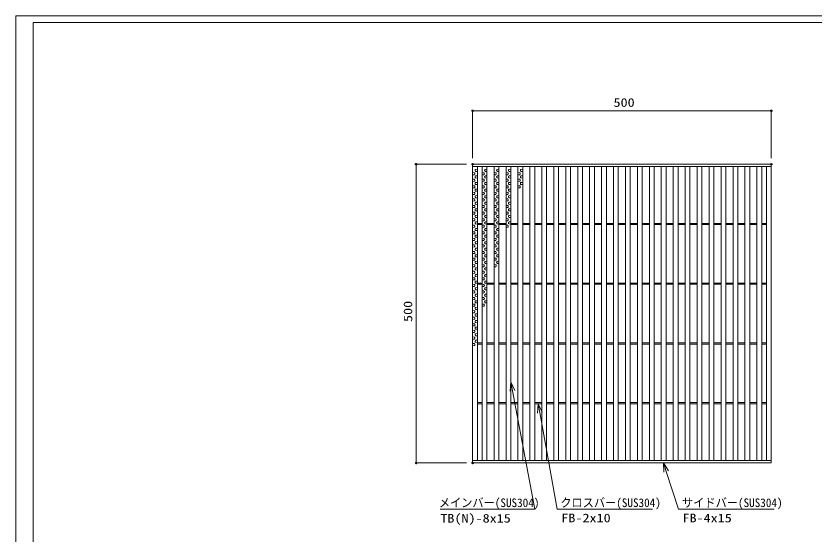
# Model space of a CAD drawing. Units: millimetres on the paper. Extents: x -216 to 216, y -153 to 153.
# Drawn here: x -215.3 to 51.9, y -20.8 to 152.6 of the extents above; entities that cross this region are included whole.
import ezdxf
from ezdxf.enums import TextEntityAlignment as Align

# ---------------------------------------------------------------- set-up
doc = ezdxf.new("R2010")
doc.units = ezdxf.units.MM
doc.header["$PDMODE"] = 32
doc.header["$PDSIZE"] = 0.5
for name, color, linetype, lineweight in [('0-0_A1FRAME', 1, 'Continuous', 9), ('0-2_蓋', 3, 'Continuous', 9), ('0-4_寸法', 4, 'Continuous', 9), ('0-5_0', 7, 'Continuous', 9)]:
    doc.layers.add(name, color=color, linetype=linetype, lineweight=lineweight)
doc.layers.add('0-6_Defpoints', color=7, linetype='Continuous')
doc.styles.add('ＭＳ ゴシック', font='')
doc.styles.get('ＭＳ ゴシック').set_extended_font_data('MS Gothic')

# ---------------------------------------------------------------- blocks, each defined once
blk = doc.blocks.new('_Dot')
at = {"layer": '0-5_0'}
for p, q in [((-0.5, 0), (-1, 0)), ((0.489, 0.1), (-0.489, 0.1)), ((0.399, 0.3), (-0.399, 0.3)), ((0.458, -0.199), (-0.458, -0.199)), ((0.3, -0.399), (-0.3, -0.399))]:
    blk.add_line(p, q, dxfattribs=at)
for points in [[(0.5, 0), (0.496, 0.063), (0.484, 0.124), (0.465, 0.184), (0.438, 0.241), (0.405, 0.294), (0.364, 0.342), (0.319, 0.385), (0.268, 0.422), (0.213, 0.452), (0.155, 0.476), (0.094, 0.491), (0.031, 0.499), (-0.031, 0.499), (-0.094, 0.491), (-0.155, 0.476), (-0.213, 0.452), (-0.268, 0.422), (-0.319, 0.385), (-0.364, 0.342), (-0.405, 0.294), (-0.438, 0.241), (-0.465, 0.184), (-0.484, 0.124), (-0.496, 0.063), (-0.5, 0), (0, 0)], [(-0.5, 0), (-0.496, -0.063), (-0.484, -0.124), (-0.465, -0.184), (-0.438, -0.241), (-0.405, -0.294), (-0.364, -0.342), (-0.319, -0.385), (-0.268, -0.422), (-0.213, -0.452), (-0.155, -0.476), (-0.094, -0.491), (-0.031, -0.499), (0.031, -0.499), (0.094, -0.491), (0.155, -0.476), (0.213, -0.452), (0.268, -0.422), (0.319, -0.385), (0.364, -0.342), (0.405, -0.294), (0.438, -0.241), (0.465, -0.184), (0.484, -0.124), (0.496, -0.063), (0.5, 0), (0, 0)]]:
    blk.add_lwpolyline(points, close=True, dxfattribs=at)
blk = doc.blocks.new('U33')
at = {"layer": '0-2_蓋'}
for p, q in [((0.2, 3.086), (0.8, 3.12)), ((-0.2, 1.986), (-0.8, 2.02)), ((-0.2, 1.314), (-0.8, 1.28)), ((0.2, 2.414), (0.8, 2.38)), ((0.2, 0.886), (0.8, 0.92)), ((0.2, 0.214), (0.8, 0.18)), ((-0.2, -0.214), (-0.8, -0.18)), ((-0.2, -0.886), (-0.8, -0.92)), ((-0.2, -2.414), (-0.8, -2.38)), ((0.2, -1.314), (0.8, -1.28)), ((0.2, -1.986), (0.8, -2.02)), ((-0.2, -3.086), (-0.8, -3.12))]:
    blk.add_line(p, q, dxfattribs=at)
for centre, start, end in [((0.484, 2.75), 130.27175, 229.72825), ((-0.484, 1.65), 310.27175, 49.72825), ((0.484, 0.55), 130.27175, 229.72825), ((-0.484, -0.55), 310.27175, 49.72825), ((-0.484, -2.75), 310.27175, 49.72825), ((0.484, -1.65), 130.27175, 229.72825)]:
    blk.add_arc(centre, 0.44, start, end, dxfattribs=at)
blk = doc.blocks.new('U30')
at = {"layer": '0-2_蓋'}
for p in [(0, 0), (0, -6.6), (0, -13.2), (0, -19.8), (0, -26.4), (0, -33), (0, -39.6)]:
    blk.add_blockref('U33', p, dxfattribs=at)
blk = doc.blocks.new('U34')
at = {"layer": '0-2_蓋'}
for p, q in [((0.2, 3.086), (0.8, 3.12)), ((-0.2, 1.986), (-0.8, 2.02)), ((-0.2, 1.314), (-0.8, 1.28)), ((0.2, 2.414), (0.8, 2.38)), ((0.2, 0.886), (0.8, 0.92)), ((0.2, 0.214), (0.8, 0.18)), ((-0.2, -0.214), (-0.8, -0.18)), ((-0.2, -0.886), (-0.8, -0.92)), ((-0.2, -2.414), (-0.8, -2.38)), ((0.2, -1.314), (0.8, -1.28)), ((0.2, -1.986), (0.8, -2.02)), ((-0.2, -3.086), (-0.8, -3.12))]:
    blk.add_line(p, q, dxfattribs=at)
for centre, start, end in [((0.484, 2.75), 130.27175, 229.72825), ((-0.484, 1.65), 310.27175, 49.72825), ((0.484, 0.55), 130.27175, 229.72825), ((-0.484, -0.55), 310.27175, 49.72825), ((-0.484, -2.75), 310.27175, 49.72825), ((0.484, -1.65), 130.27175, 229.72825)]:
    blk.add_arc(centre, 0.44, start, end, dxfattribs=at)
blk = doc.blocks.new('U35')
at = {"layer": '0-2_蓋'}
for p in [(0, 0), (0, -6.6), (0, -13.2), (0, -19.8), (0, -26.4)]:
    blk.add_blockref('U34', p, dxfattribs=at)
blk = doc.blocks.new('U37')
at = {"layer": '0-2_蓋'}
for p, q in [((0.2, 3.086), (0.8, 3.12)), ((-0.2, 1.986), (-0.8, 2.02)), ((-0.2, 1.314), (-0.8, 1.28)), ((0.2, 2.414), (0.8, 2.38)), ((0.2, 0.886), (0.8, 0.92)), ((0.2, 0.214), (0.8, 0.18)), ((-0.2, -0.214), (-0.8, -0.18)), ((-0.2, -0.886), (-0.8, -0.92)), ((-0.2, -2.414), (-0.8, -2.38)), ((0.2, -1.314), (0.8, -1.28)), ((0.2, -1.986), (0.8, -2.02)), ((-0.2, -3.086), (-0.8, -3.12))]:
    blk.add_line(p, q, dxfattribs=at)
for centre, start, end in [((0.484, 2.75), 130.27175, 229.72825), ((-0.484, 1.65), 310.27175, 49.72825), ((0.484, 0.55), 130.27175, 229.72825), ((-0.484, -0.55), 310.27175, 49.72825), ((-0.484, -2.75), 310.27175, 49.72825), ((0.484, -1.65), 130.27175, 229.72825)]:
    blk.add_arc(centre, 0.44, start, end, dxfattribs=at)
blk = doc.blocks.new('U36')
at = {"layer": '0-2_蓋'}
for p in [(0, 0), (0, -6.6), (0, -13.2)]:
    blk.add_blockref('U37', p, dxfattribs=at)
blk = doc.blocks.new('U39')
at = {"layer": '0-2_蓋'}
for p, q in [((0.2, 3.086), (0.8, 3.12)), ((-0.2, 1.986), (-0.8, 2.02)), ((-0.2, 1.314), (-0.8, 1.28)), ((0.2, 2.414), (0.8, 2.38)), ((0.2, 0.886), (0.8, 0.92)), ((0.2, 0.214), (0.8, 0.18)), ((-0.2, -0.214), (-0.8, -0.18)), ((-0.2, -0.886), (-0.8, -0.92)), ((-0.2, -2.414), (-0.8, -2.38)), ((0.2, -1.314), (0.8, -1.28)), ((0.2, -1.986), (0.8, -2.02)), ((-0.2, -3.086), (-0.8, -3.12))]:
    blk.add_line(p, q, dxfattribs=at)
for centre, start, end in [((0.484, 2.75), 130.27175, 229.72825), ((-0.484, 1.65), 310.27175, 49.72825), ((0.484, 0.55), 130.27175, 229.72825), ((-0.484, -0.55), 310.27175, 49.72825), ((-0.484, -2.75), 310.27175, 49.72825), ((0.484, -1.65), 130.27175, 229.72825)]:
    blk.add_arc(centre, 0.44, start, end, dxfattribs=at)
blk = doc.blocks.new('U38')
at = {"layer": '0-2_蓋'}
blk.add_blockref('U39', (0, 0), dxfattribs=at)
blk = doc.blocks.new('U32')
at = {"layer": '0-2_蓋'}
for p, q in [((0.2, 3.086), (0.8, 3.12)), ((-0.2, 1.986), (-0.8, 2.02)), ((-0.2, 1.314), (-0.8, 1.28)), ((0.2, 2.414), (0.8, 2.38)), ((0.2, 0.886), (0.8, 0.92)), ((0.2, 0.214), (0.8, 0.18)), ((-0.2, -0.214), (-0.8, -0.18)), ((-0.2, -0.886), (-0.8, -0.92)), ((-0.2, -2.414), (-0.8, -2.38)), ((0.2, -1.314), (0.8, -1.28)), ((0.2, -1.986), (0.8, -2.02)), ((-0.2, -3.086), (-0.8, -3.12))]:
    blk.add_line(p, q, dxfattribs=at)
for centre, start, end in [((0.484, 2.75), 130.27175, 229.72825), ((-0.484, 1.65), 310.27175, 49.72825), ((0.484, 0.55), 130.27175, 229.72825), ((-0.484, -0.55), 310.27175, 49.72825), ((-0.484, -2.75), 310.27175, 49.72825), ((0.484, -1.65), 130.27175, 229.72825)]:
    blk.add_arc(centre, 0.44, start, end, dxfattribs=at)
blk = doc.blocks.new('U31')
at = {"layer": '0-2_蓋'}
for p in [(0, 0), (0, -6.6), (0, -13.2), (0, -19.8), (0, -26.4), (0, -33), (0, -39.6), (0, -46.2), (0, -52.8)]:
    blk.add_blockref('U32', p, dxfattribs=at)
blk = doc.blocks.new('MLeader3')
at = {"layer": '0-4_寸法'}
for p, q in [((-49.653, 30.128), (-49.092, 27.181)), ((-41.912, -12.447), (-73.291, -12.447))]:
    blk.add_line(p, q, dxfattribs=at)
for points in [[(-49.882, 27.031), (-49.653, 30.128), (-48.302, 27.331)], [(-49.092, 27.181), (-41.552, -12.447), (-41.912, -12.447)]]:
    blk.add_lwpolyline(points, dxfattribs=at)
at = {"layer": '0-4_寸法', "style": 'ＭＳ ゴシック'}
for s, width, p in [('メインバー(SUS304)', 0.95, (-73.733, -12.602)), ('TB(N)-8x15', 1.2, (-73.232, -17.802))]:
    blk.add_text(s, height=2.889, dxfattribs=dict(at, width=width)).set_placement(p, align=Align.BOTTOM_LEFT)
blk = doc.blocks.new('MLeader4')
at = {"layer": '0-4_寸法'}
for p, q in [((-40.453, 22.817), (-39.92, 19.865)), ((-33.725, -12.447), (-2.179, -12.447))]:
    blk.add_line(p, q, dxfattribs=at)
for points in [[(-40.711, 19.722), (-40.453, 22.817), (-39.129, 20.008)], [(-39.92, 19.865), (-34.085, -12.447), (-33.725, -12.447)]]:
    blk.add_lwpolyline(points, dxfattribs=at)
at = {"layer": '0-4_寸法', "style": 'ＭＳ ゴシック'}
for s, width, p in [('クロスバー(SUS304)', 0.95, (-33.059, -12.602)), ('FB-2x10', 1.2, (-32.725, -17.693))]:
    blk.add_text(s, height=2.889, dxfattribs=dict(at, width=width)).set_placement(p, align=Align.BOTTOM_LEFT)
blk = doc.blocks.new('MLeader5')
at = {"layer": '0-4_寸法'}
for p, q in [((1.449, 3.017), (2.376, 0.164)), ((6.835, -12.447), (38.574, -12.447))]:
    blk.add_line(p, q, dxfattribs=at)
for points in [[(1.612, -0.085), (1.449, 3.017), (3.141, 0.412)], [(2.376, 0.164), (6.475, -12.447), (6.835, -12.447)]]:
    blk.add_lwpolyline(points, dxfattribs=at)
at = {"layer": '0-4_寸法', "style": 'ＭＳ ゴシック'}
for s, width, p in [('サイドバー(SUS304)', 0.95, (7.694, -12.602)), ('FB-4x15', 1.2, (7.835, -17.713))]:
    blk.add_text(s, height=2.889, dxfattribs=dict(at, width=width)).set_placement(p, align=Align.BOTTOM_LEFT)

msp = doc.modelspace()

# ---------------------------------------------------------------- linework, layer by layer
at = {"layer": '0-0_A1FRAME'}
msp.add_line((-209.584, 150.487), (-209.584, -150.495), dxfattribs=at)
msp.add_lwpolyline([(-215.332, 152.642), (-215.332, -152.65), (215.329, -152.65), (215.329, 152.642)], close=True, dxfattribs=at)
msp.add_lwpolyline([(199.523, -150.495), (199.523, 150.487), (-209.584, 150.487)], dxfattribs=at)
at = {"layer": '0-2_蓋'}
for p, q in [((-62.453, 3.017), (-62.453, 103.017)), ((-62.453, 103.017), (37.547, 103.017)), ((-62.453, 102.217), (37.547, 102.217)), ((-60.853, 3.817), (-60.853, 102.217)), ((-59.253, 3.817), (-59.253, 102.217)), ((-57.653, 3.817), (-57.653, 102.217)), ((-55.253, 3.817), (-55.253, 102.217)), ((-53.653, 3.817), (-53.653, 102.217)), ((-51.253, 3.817), (-51.253, 102.217)), ((-49.653, 3.817), (-49.653, 102.217)), ((-47.253, 3.817), (-47.253, 102.217)), ((-45.653, 3.817), (-45.653, 102.217)), ((-43.253, 3.817), (-43.253, 102.217)), ((-41.653, 3.817), (-41.653, 102.217)), ((-39.253, 3.817), (-39.253, 102.217)), ((-37.653, 3.817), (-37.653, 102.217)), ((-35.253, 3.817), (-35.253, 102.217)), ((-33.653, 3.817), (-33.653, 102.217)), ((-31.253, 3.817), (-31.253, 102.217)), ((-29.653, 3.817), (-29.653, 102.217)), ((-27.253, 3.817), (-27.253, 102.217)), ((-25.653, 3.817), (-25.653, 102.217)), ((-23.253, 3.817), (-23.253, 102.217)), ((-21.653, 3.817), (-21.653, 102.217)), ((-19.253, 3.817), (-19.253, 102.217)), ((-17.653, 3.817), (-17.653, 102.217)), ((-15.253, 3.817), (-15.253, 102.217)), ((-13.653, 3.817), (-13.653, 102.217)), ((-11.253, 3.817), (-11.253, 102.217)), ((-9.653, 3.817), (-9.653, 102.217)), ((-7.253, 3.817), (-7.253, 102.217)), ((-5.653, 3.817), (-5.653, 102.217)), ((-3.253, 3.817), (-3.253, 102.217)), ((-1.653, 3.817), (-1.653, 102.217)), ((0.747, 3.817), (0.747, 102.217)), ((2.347, 3.817), (2.347, 102.217)), ((4.747, 3.817), (4.747, 102.217)), ((6.347, 3.817), (6.347, 102.217)), ((8.747, 3.817), (8.747, 102.217)), ((10.347, 3.817), (10.347, 102.217)), ((12.747, 3.817), (12.747, 102.217)), ((14.347, 3.817), (14.347, 102.217)), ((16.747, 3.817), (16.747, 102.217)), ((18.347, 3.817), (18.347, 102.217)), ((20.747, 3.817), (20.747, 102.217)), ((22.347, 3.817), (22.347, 102.217)), ((24.747, 3.817), (24.747, 102.217)), ((26.347, 3.817), (26.347, 102.217)), ((28.747, 3.817), (28.747, 102.217)), ((30.347, 3.817), (30.347, 102.217)), ((32.747, 3.817), (32.747, 102.217)), ((34.347, 3.817), (34.347, 102.217)), ((35.947, 3.817), (35.947, 102.217)), ((37.547, 3.017), (37.547, 103.017)), ((-60.853, 83.217), (-59.253, 83.217)), ((-57.653, 83.217), (-55.253, 83.217)), ((-53.653, 83.217), (-51.253, 83.217)), ((-49.653, 83.217), (-47.253, 83.217)), ((-45.653, 83.217), (-43.253, 83.217)), ((-41.653, 83.217), (-39.253, 83.217)), ((-37.653, 83.217), (-35.253, 83.217)), ((-33.653, 83.217), (-31.253, 83.217)), ((-29.653, 83.217), (-27.253, 83.217)), ((-25.653, 83.217), (-23.253, 83.217)), ((-21.653, 83.217), (-19.253, 83.217)), ((-17.653, 83.217), (-15.253, 83.217)), ((-13.653, 83.217), (-11.253, 83.217)), ((-9.653, 83.217), (-7.253, 83.217)), ((-5.653, 83.217), (-3.253, 83.217)), ((-1.653, 83.217), (0.747, 83.217)), ((2.347, 83.217), (4.747, 83.217)), ((6.347, 83.217), (8.747, 83.217)), ((10.347, 83.217), (12.747, 83.217)), ((14.347, 83.217), (16.747, 83.217)), ((18.347, 83.217), (20.747, 83.217)), ((22.347, 83.217), (24.747, 83.217)), ((26.347, 83.217), (28.747, 83.217)), ((30.347, 83.217), (32.747, 83.217)), ((34.347, 83.217), (35.947, 83.217)), ((-60.853, 82.817), (-59.253, 82.817)), ((-57.653, 82.817), (-55.253, 82.817)), ((-53.653, 82.817), (-51.253, 82.817)), ((-49.653, 82.817), (-47.253, 82.817)), ((-45.653, 82.817), (-43.253, 82.817)), ((-41.653, 82.817), (-39.253, 82.817)), ((-37.653, 82.817), (-35.253, 82.817)), ((-33.653, 82.817), (-31.253, 82.817)), ((-29.653, 82.817), (-27.253, 82.817)), ((-25.653, 82.817), (-23.253, 82.817)), ((-21.653, 82.817), (-19.253, 82.817)), ((-17.653, 82.817), (-15.253, 82.817)), ((-13.653, 82.817), (-11.253, 82.817)), ((-9.653, 82.817), (-7.253, 82.817)), ((-5.653, 82.817), (-3.253, 82.817)), ((-1.653, 82.817), (0.747, 82.817)), ((2.347, 82.817), (4.747, 82.817)), ((6.347, 82.817), (8.747, 82.817)), ((10.347, 82.817), (12.747, 82.817)), ((14.347, 82.817), (16.747, 82.817)), ((18.347, 82.817), (20.747, 82.817)), ((22.347, 82.817), (24.747, 82.817)), ((26.347, 82.817), (28.747, 82.817)), ((30.347, 82.817), (32.747, 82.817)), ((34.347, 82.817), (35.947, 82.817)), ((-60.853, 63.217), (-59.253, 63.217)), ((-60.853, 62.817), (-59.253, 62.817)), ((-57.653, 63.217), (-55.253, 63.217)), ((-57.653, 62.817), (-55.253, 62.817)), ((-53.653, 63.217), (-51.253, 63.217)), ((-53.653, 62.817), (-51.253, 62.817)), ((-49.653, 63.217), (-47.253, 63.217)), ((-49.653, 62.817), (-47.253, 62.817)), ((-45.653, 63.217), (-43.253, 63.217)), ((-45.653, 62.817), (-43.253, 62.817)), ((-41.653, 63.217), (-39.253, 63.217)), ((-41.653, 62.817), (-39.253, 62.817)), ((-37.653, 63.217), (-35.253, 63.217)), ((-37.653, 62.817), (-35.253, 62.817)), ((-33.653, 63.217), (-31.253, 63.217)), ((-33.653, 62.817), (-31.253, 62.817)), ((-29.653, 63.217), (-27.253, 63.217)), ((-29.653, 62.817), (-27.253, 62.817)), ((-25.653, 63.217), (-23.253, 63.217)), ((-25.653, 62.817), (-23.253, 62.817)), ((-21.653, 63.217), (-19.253, 63.217)), ((-21.653, 62.817), (-19.253, 62.817)), ((-17.653, 63.217), (-15.253, 63.217)), ((-17.653, 62.817), (-15.253, 62.817)), ((-13.653, 63.217), (-11.253, 63.217)), ((-13.653, 62.817), (-11.253, 62.817)), ((-9.653, 63.217), (-7.253, 63.217)), ((-9.653, 62.817), (-7.253, 62.817)), ((-5.653, 63.217), (-3.253, 63.217)), ((-5.653, 62.817), (-3.253, 62.817)), ((-1.653, 63.217), (0.747, 63.217)), ((-1.653, 62.817), (0.747, 62.817)), ((2.347, 63.217), (4.747, 63.217)), ((2.347, 62.817), (4.747, 62.817)), ((6.347, 63.217), (8.747, 63.217)), ((6.347, 62.817), (8.747, 62.817)), ((10.347, 63.217), (12.747, 63.217)), ((10.347, 62.817), (12.747, 62.817)), ((14.347, 63.217), (16.747, 63.217)), ((14.347, 62.817), (16.747, 62.817)), ((18.347, 63.217), (20.747, 63.217)), ((18.347, 62.817), (20.747, 62.817)), ((22.347, 63.217), (24.747, 63.217)), ((22.347, 62.817), (24.747, 62.817)), ((26.347, 63.217), (28.747, 63.217)), ((26.347, 62.817), (28.747, 62.817)), ((30.347, 63.217), (32.747, 63.217)), ((30.347, 62.817), (32.747, 62.817)), ((34.347, 63.217), (35.947, 63.217)), ((34.347, 62.817), (35.947, 62.817)), ((-60.853, 43.217), (-59.253, 43.217)), ((-60.853, 42.817), (-59.253, 42.817)), ((-57.653, 43.217), (-55.253, 43.217)), ((-57.653, 42.817), (-55.253, 42.817)), ((-53.653, 43.217), (-51.253, 43.217)), ((-53.653, 42.817), (-51.253, 42.817)), ((-49.653, 43.217), (-47.253, 43.217)), ((-49.653, 42.817), (-47.253, 42.817)), ((-45.653, 43.217), (-43.253, 43.217)), ((-45.653, 42.817), (-43.253, 42.817)), ((-41.653, 43.217), (-39.253, 43.217)), ((-41.653, 42.817), (-39.253, 42.817)), ((-37.653, 43.217), (-35.253, 43.217)), ((-37.653, 42.817), (-35.253, 42.817)), ((-33.653, 43.217), (-31.253, 43.217)), ((-33.653, 42.817), (-31.253, 42.817)), ((-29.653, 43.217), (-27.253, 43.217)), ((-29.653, 42.817), (-27.253, 42.817)), ((-25.653, 43.217), (-23.253, 43.217)), ((-25.653, 42.817), (-23.253, 42.817)), ((-21.653, 43.217), (-19.253, 43.217)), ((-21.653, 42.817), (-19.253, 42.817)), ((-17.653, 43.217), (-15.253, 43.217)), ((-17.653, 42.817), (-15.253, 42.817)), ((-13.653, 43.217), (-11.253, 43.217)), ((-13.653, 42.817), (-11.253, 42.817)), ((-9.653, 43.217), (-7.253, 43.217)), ((-9.653, 42.817), (-7.253, 42.817)), ((-5.653, 43.217), (-3.253, 43.217)), ((-5.653, 42.817), (-3.253, 42.817)), ((-1.653, 43.217), (0.747, 43.217)), ((-1.653, 42.817), (0.747, 42.817)), ((2.347, 43.217), (4.747, 43.217)), ((2.347, 42.817), (4.747, 42.817)), ((6.347, 43.217), (8.747, 43.217)), ((6.347, 42.817), (8.747, 42.817)), ((10.347, 43.217), (12.747, 43.217)), ((10.347, 42.817), (12.747, 42.817)), ((14.347, 43.217), (16.747, 43.217)), ((14.347, 42.817), (16.747, 42.817)), ((18.347, 43.217), (20.747, 43.217)), ((18.347, 42.817), (20.747, 42.817)), ((22.347, 43.217), (24.747, 43.217)), ((22.347, 42.817), (24.747, 42.817)), ((26.347, 43.217), (28.747, 43.217)), ((26.347, 42.817), (28.747, 42.817)), ((30.347, 43.217), (32.747, 43.217)), ((30.347, 42.817), (32.747, 42.817)), ((34.347, 43.217), (35.947, 43.217)), ((34.347, 42.817), (35.947, 42.817)), ((-60.853, 23.217), (-59.253, 23.217)), ((-60.853, 22.817), (-59.253, 22.817)), ((-57.653, 23.217), (-55.253, 23.217)), ((-57.653, 22.817), (-55.253, 22.817)), ((-53.653, 23.217), (-51.253, 23.217)), ((-53.653, 22.817), (-51.253, 22.817)), ((-49.653, 23.217), (-47.253, 23.217)), ((-49.653, 22.817), (-47.253, 22.817)), ((-45.653, 23.217), (-43.253, 23.217)), ((-45.653, 22.817), (-43.253, 22.817)), ((-41.653, 23.217), (-39.253, 23.217)), ((-41.653, 22.817), (-39.253, 22.817)), ((-37.653, 23.217), (-35.253, 23.217)), ((-37.653, 22.817), (-35.253, 22.817)), ((-33.653, 23.217), (-31.253, 23.217)), ((-33.653, 22.817), (-31.253, 22.817)), ((-29.653, 23.217), (-27.253, 23.217)), ((-29.653, 22.817), (-27.253, 22.817)), ((-25.653, 23.217), (-23.253, 23.217)), ((-25.653, 22.817), (-23.253, 22.817)), ((-21.653, 23.217), (-19.253, 23.217)), ((-21.653, 22.817), (-19.253, 22.817)), ((-17.653, 23.217), (-15.253, 23.217)), ((-17.653, 22.817), (-15.253, 22.817)), ((-13.653, 23.217), (-11.253, 23.217)), ((-13.653, 22.817), (-11.253, 22.817)), ((-9.653, 23.217), (-7.253, 23.217)), ((-9.653, 22.817), (-7.253, 22.817)), ((-5.653, 23.217), (-3.253, 23.217)), ((-5.653, 22.817), (-3.253, 22.817)), ((-1.653, 23.217), (0.747, 23.217)), ((-1.653, 22.817), (0.747, 22.817)), ((2.347, 23.217), (4.747, 23.217)), ((2.347, 22.817), (4.747, 22.817)), ((6.347, 23.217), (8.747, 23.217)), ((6.347, 22.817), (8.747, 22.817)), ((10.347, 23.217), (12.747, 23.217)), ((10.347, 22.817), (12.747, 22.817)), ((14.347, 23.217), (16.747, 23.217)), ((14.347, 22.817), (16.747, 22.817)), ((18.347, 23.217), (20.747, 23.217)), ((18.347, 22.817), (20.747, 22.817)), ((22.347, 23.217), (24.747, 23.217)), ((22.347, 22.817), (24.747, 22.817)), ((26.347, 23.217), (28.747, 23.217)), ((26.347, 22.817), (28.747, 22.817)), ((30.347, 23.217), (32.747, 23.217)), ((30.347, 22.817), (32.747, 22.817)), ((34.347, 23.217), (35.947, 23.217)), ((34.347, 22.817), (35.947, 22.817)), ((-62.453, 3.817), (37.547, 3.817)), ((-62.453, 3.017), (37.547, 3.017))]:
    msp.add_line(p, q, dxfattribs=at)
at = {"layer": '0-4_寸法'}
for p, q in [((-62.453, 105.017), (-62.453, 120.916)), ((-61.953, 120.916), (37.047, 120.916)), ((37.547, 105.017), (37.547, 120.916)), ((-64.453, 103.017), (-81.341, 103.017)), ((-81.341, 3.517), (-81.341, 102.517)), ((-64.453, 3.017), (-81.341, 3.017))]:
    msp.add_line(p, q, dxfattribs=at)
at = {"layer": '0-6_Defpoints'}
for p in [(37.547, 120.916), (-81.341, 103.017), (-62.453, 103.017), (37.547, 103.017), (-62.453, 3.017)]:
    msp.add_point(p, dxfattribs=at)

# ---------------------------------------------------------------- block references
at = {"layer": '0-2_蓋'}
for name, p in [('U31', (-61.653, 98.202)), ('U30', (-58.453, 98.202)), ('U35', (-54.453, 98.202)), ('U36', (-50.453, 98.202)), ('U38', (-46.453, 98.202))]:
    msp.add_blockref(name, p, dxfattribs=at)
at = {"layer": '0-4_寸法', "xscale": 0.5, "yscale": 0.5}
for p, rotation in [((-62.453, 120.916), 180), ((-81.341, 103.017), 90), ((-81.341, 3.017), 270)]:
    msp.add_blockref('_Dot', p, dxfattribs=dict(at, rotation=rotation))
msp.add_blockref('_Dot', (37.547, 120.916), dxfattribs=at)
at = {"layer": '0-4_寸法'}
for name in ['MLeader3', 'MLeader4', 'MLeader5']:
    msp.add_blockref(name, (0, 0), dxfattribs=at)

# ---------------------------------------------------------------- texts
at = {"layer": '0-4_寸法', "style": 'ＭＳ ゴシック', "width": 1.2}
msp.add_text('500', height=2.889, dxfattribs=at).set_placement((-15.253, 121.361), align=Align.BOTTOM_LEFT)
msp.add_text('500', height=2.889, rotation=90, dxfattribs=at).set_placement((-81.786, 50.217), align=Align.BOTTOM_LEFT)

doc.saveas('drawing.dxf')
